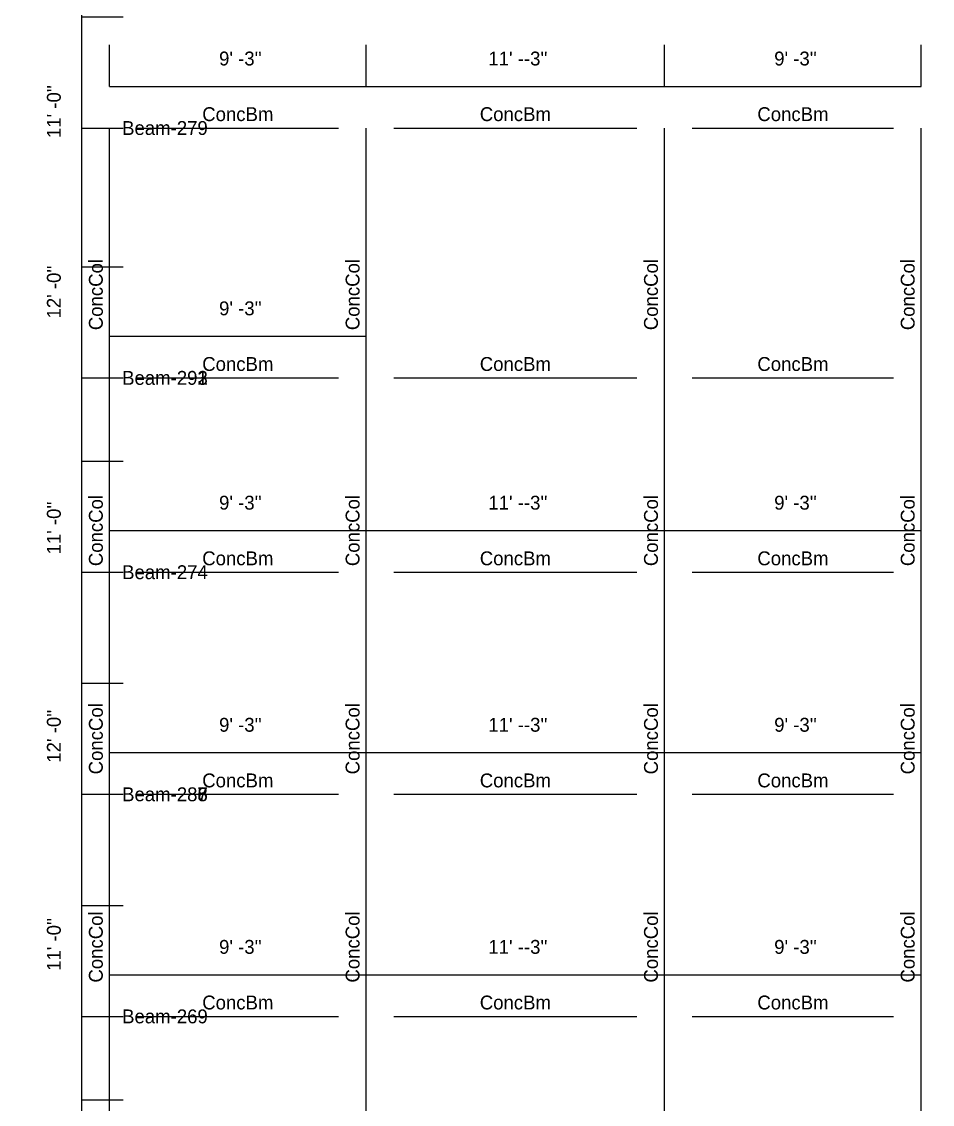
# Model space of a CAD drawing. Extents: x -38 to 2998, y -195 to 11529.
# Drawn here: x -38 to 355.8, y 9946 to 10414 of the extents above; entities that cross this region are included whole.
import ezdxf
from ezdxf.enums import TextEntityAlignment as Align

# ---------------------------------------------------------------- set-up
doc = ezdxf.new("R2010")
doc.units = 0
doc.header["$MEASUREMENT"] = 0
doc.layers.get('0').update_dxf_attribs({"linetype": 'CONTINUOUS'})
for name, color, linetype in [('CENTERLINES', 7, 'CONTINUOUS'), ('DIMENSIONS', 4, 'CONTINUOUS'), ('TEXT', 5, 'CONTINUOUS')]:
    doc.layers.add(name, color=color, linetype=linetype)
doc.dimstyles.get("Standard").update_dxf_attribs({"dimtxt": 0.18, "dimasz": 0.18, "dimexe": 0.18, "dimexo": 0.0625, "dimgap": 0.09, "dimtad": 0, "dimtih": 1, "dimtoh": 1, "dimdec": 4, "dimzin": 0, "dimtxsty": 'STANDARD', "dimcen": 0.09, "dimazin": 3, "dimtfac": 1, "dimtdec": 4, "dimtofl": 0, "dimtmove": 0, "dimatfit": 3, "dimtolj": 1, "dimtzin": 0})

# ---------------------------------------------------------------- blocks, each defined once
blk = doc.blocks.new('*D8005')
at = {"color": 1, "linetype": 'BYBLOCK'}
for points in [[(-8.29, 9980.29), (-7.23, 9979.23), (-16.77, 9988.77), (-15.71, 9987.71)], [(-8.29, 9836.29), (-7.23, 9835.23), (-16.77, 9844.77), (-15.71, 9843.71)]]:
    blk.add_solid(points, dxfattribs=at)
at = {"layer": 'DIMENSIONS', "color": 9, "linetype": 'BYBLOCK'}
for p, q in [((-12, 9984), (6, 9984)), ((-12, 9840), (6, 9840))]:
    blk.add_line(p, q, dxfattribs=at)
at = {"layer": 'DIMENSIONS', "color": 0, "linetype": 'BYBLOCK'}
blk.add_line((-12, 9840), (-12, 9984), dxfattribs=at)
at = {"layer": 'DIMENSIONS', "color": 0, "linetype": 'BYBLOCK', "insert": (-24, 9912), "char_height": 6, "attachment_point": 5, "rotation": 90}
blk.add_mtext("\\A1; 12' -0''", dxfattribs=at)
blk = doc.blocks.new('*D8006')
at = {"color": 1, "linetype": 'BYBLOCK'}
for points in [[(4.77, 10006.77), (3.71, 10005.71), (-3.71, 9998.29), (-4.77, 9997.23)], [(115.77, 10006.77), (114.71, 10005.71), (107.29, 9998.29), (106.23, 9997.23)]]:
    blk.add_solid(points, dxfattribs=at)
at = {"layer": 'DIMENSIONS', "color": 9, "linetype": 'BYBLOCK'}
for p, q in [((0, 10002), (0, 10020)), ((111, 10002), (111, 10020))]:
    blk.add_line(p, q, dxfattribs=at)
at = {"layer": 'DIMENSIONS', "color": 0, "linetype": 'BYBLOCK'}
blk.add_line((0, 10002), (111, 10002), dxfattribs=at)
at = {"layer": 'DIMENSIONS', "color": 0, "linetype": 'BYBLOCK', "insert": (55.5, 10014), "char_height": 6, "attachment_point": 5}
blk.add_mtext("\\A1; 9' -3''", dxfattribs=at)
blk = doc.blocks.new('*D8007')
at = {"color": 1, "linetype": 'BYBLOCK'}
for points in [[(115.77, 10006.77), (114.71, 10005.71), (107.29, 9998.29), (106.23, 9997.23)], [(244.77, 10006.77), (243.71, 10005.71), (236.29, 9998.29), (235.23, 9997.23)]]:
    blk.add_solid(points, dxfattribs=at)
at = {"layer": 'DIMENSIONS', "color": 9, "linetype": 'BYBLOCK'}
for p, q in [((111, 10002), (111, 10020)), ((240, 10002), (240, 10020))]:
    blk.add_line(p, q, dxfattribs=at)
at = {"layer": 'DIMENSIONS', "color": 0, "linetype": 'BYBLOCK'}
blk.add_line((111, 10002), (240, 10002), dxfattribs=at)
at = {"layer": 'DIMENSIONS', "color": 0, "linetype": 'BYBLOCK', "insert": (175.5, 10014), "char_height": 6, "attachment_point": 5}
blk.add_mtext("\\A1; 11' --3''", dxfattribs=at)
blk = doc.blocks.new('*D8008')
at = {"color": 1, "linetype": 'BYBLOCK'}
for points in [[(244.77, 10006.77), (243.71, 10005.71), (236.29, 9998.29), (235.23, 9997.23)], [(355.77, 10006.77), (354.71, 10005.71), (347.29, 9998.29), (346.23, 9997.23)]]:
    blk.add_solid(points, dxfattribs=at)
at = {"layer": 'DIMENSIONS', "color": 9, "linetype": 'BYBLOCK'}
for p, q in [((240, 10002), (240, 10020)), ((351, 10002), (351, 10020))]:
    blk.add_line(p, q, dxfattribs=at)
at = {"layer": 'DIMENSIONS', "color": 0, "linetype": 'BYBLOCK'}
blk.add_line((240, 10002), (351, 10002), dxfattribs=at)
at = {"layer": 'DIMENSIONS', "color": 0, "linetype": 'BYBLOCK', "insert": (295.5, 10014), "char_height": 6, "attachment_point": 5}
blk.add_mtext("\\A1; 9' -3''", dxfattribs=at)
blk = doc.blocks.new('*D8009')
at = {"color": 1, "linetype": 'BYBLOCK'}
for points in [[(-8.29, 10172.29), (-7.23, 10171.23), (-16.77, 10180.77), (-15.71, 10179.71)], [(-8.29, 10028.29), (-7.23, 10027.23), (-16.77, 10036.77), (-15.71, 10035.71)]]:
    blk.add_solid(points, dxfattribs=at)
at = {"layer": 'DIMENSIONS', "color": 9, "linetype": 'BYBLOCK'}
for p, q in [((-12, 10176), (6, 10176)), ((-12, 10032), (6, 10032))]:
    blk.add_line(p, q, dxfattribs=at)
at = {"layer": 'DIMENSIONS', "color": 0, "linetype": 'BYBLOCK'}
blk.add_line((-12, 10032), (-12, 10176), dxfattribs=at)
at = {"layer": 'DIMENSIONS', "color": 0, "linetype": 'BYBLOCK', "insert": (-24, 10104), "char_height": 6, "attachment_point": 5, "rotation": 90}
blk.add_mtext("\\A1; 12' -0''", dxfattribs=at)
blk = doc.blocks.new('*D8010')
at = {"color": 1, "linetype": 'BYBLOCK'}
for points in [[(4.77, 10198.77), (3.71, 10197.71), (-3.71, 10190.29), (-4.77, 10189.23)], [(115.77, 10198.77), (114.71, 10197.71), (107.29, 10190.29), (106.23, 10189.23)]]:
    blk.add_solid(points, dxfattribs=at)
at = {"layer": 'DIMENSIONS', "color": 9, "linetype": 'BYBLOCK'}
for p, q in [((0, 10194), (0, 10212)), ((111, 10194), (111, 10212))]:
    blk.add_line(p, q, dxfattribs=at)
at = {"layer": 'DIMENSIONS', "color": 0, "linetype": 'BYBLOCK'}
blk.add_line((0, 10194), (111, 10194), dxfattribs=at)
at = {"layer": 'DIMENSIONS', "color": 0, "linetype": 'BYBLOCK', "insert": (55.5, 10206), "char_height": 6, "attachment_point": 5}
blk.add_mtext("\\A1; 9' -3''", dxfattribs=at)
blk = doc.blocks.new('*D8011')
at = {"color": 1, "linetype": 'BYBLOCK'}
for points in [[(115.77, 10198.77), (114.71, 10197.71), (107.29, 10190.29), (106.23, 10189.23)], [(244.77, 10198.77), (243.71, 10197.71), (236.29, 10190.29), (235.23, 10189.23)]]:
    blk.add_solid(points, dxfattribs=at)
at = {"layer": 'DIMENSIONS', "color": 9, "linetype": 'BYBLOCK'}
for p, q in [((111, 10194), (111, 10212)), ((240, 10194), (240, 10212))]:
    blk.add_line(p, q, dxfattribs=at)
at = {"layer": 'DIMENSIONS', "color": 0, "linetype": 'BYBLOCK'}
blk.add_line((111, 10194), (240, 10194), dxfattribs=at)
at = {"layer": 'DIMENSIONS', "color": 0, "linetype": 'BYBLOCK', "insert": (175.5, 10206), "char_height": 6, "attachment_point": 5}
blk.add_mtext("\\A1; 11' --3''", dxfattribs=at)
blk = doc.blocks.new('*D8012')
at = {"color": 1, "linetype": 'BYBLOCK'}
for points in [[(244.77, 10198.77), (243.71, 10197.71), (236.29, 10190.29), (235.23, 10189.23)], [(355.77, 10198.77), (354.71, 10197.71), (347.29, 10190.29), (346.23, 10189.23)]]:
    blk.add_solid(points, dxfattribs=at)
at = {"layer": 'DIMENSIONS', "color": 9, "linetype": 'BYBLOCK'}
for p, q in [((240, 10194), (240, 10212)), ((351, 10194), (351, 10212))]:
    blk.add_line(p, q, dxfattribs=at)
at = {"layer": 'DIMENSIONS', "color": 0, "linetype": 'BYBLOCK'}
blk.add_line((240, 10194), (351, 10194), dxfattribs=at)
at = {"layer": 'DIMENSIONS', "color": 0, "linetype": 'BYBLOCK', "insert": (295.5, 10206), "char_height": 6, "attachment_point": 5}
blk.add_mtext("\\A1; 9' -3''", dxfattribs=at)
blk = doc.blocks.new('*D8013')
at = {"color": 1, "linetype": 'BYBLOCK'}
for points in [[(-8.29, 10364.29), (-7.23, 10363.23), (-16.77, 10372.77), (-15.71, 10371.71)], [(-8.29, 10220.29), (-7.23, 10219.23), (-16.77, 10228.77), (-15.71, 10227.71)]]:
    blk.add_solid(points, dxfattribs=at)
at = {"layer": 'DIMENSIONS', "color": 9, "linetype": 'BYBLOCK'}
for p, q in [((-12, 10368), (6, 10368)), ((-12, 10224), (6, 10224))]:
    blk.add_line(p, q, dxfattribs=at)
at = {"layer": 'DIMENSIONS', "color": 0, "linetype": 'BYBLOCK'}
blk.add_line((-12, 10224), (-12, 10368), dxfattribs=at)
at = {"layer": 'DIMENSIONS', "color": 0, "linetype": 'BYBLOCK', "insert": (-24, 10296), "char_height": 6, "attachment_point": 5, "rotation": 90}
blk.add_mtext("\\A1; 12' -0''", dxfattribs=at)
blk = doc.blocks.new('*D8014')
at = {"color": 1, "linetype": 'BYBLOCK'}
for points in [[(4.77, 10390.77), (3.71, 10389.71), (-3.71, 10382.29), (-4.77, 10381.23)], [(115.77, 10390.77), (114.71, 10389.71), (107.29, 10382.29), (106.23, 10381.23)]]:
    blk.add_solid(points, dxfattribs=at)
at = {"layer": 'DIMENSIONS', "color": 9, "linetype": 'BYBLOCK'}
for p, q in [((0, 10386), (0, 10404)), ((111, 10386), (111, 10404))]:
    blk.add_line(p, q, dxfattribs=at)
at = {"layer": 'DIMENSIONS', "color": 0, "linetype": 'BYBLOCK'}
blk.add_line((0, 10386), (111, 10386), dxfattribs=at)
at = {"layer": 'DIMENSIONS', "color": 0, "linetype": 'BYBLOCK', "insert": (55.5, 10398), "char_height": 6, "attachment_point": 5}
blk.add_mtext("\\A1; 9' -3''", dxfattribs=at)
blk = doc.blocks.new('*D8015')
at = {"color": 1, "linetype": 'BYBLOCK'}
for points in [[(115.77, 10390.77), (114.71, 10389.71), (107.29, 10382.29), (106.23, 10381.23)], [(244.77, 10390.77), (243.71, 10389.71), (236.29, 10382.29), (235.23, 10381.23)]]:
    blk.add_solid(points, dxfattribs=at)
at = {"layer": 'DIMENSIONS', "color": 9, "linetype": 'BYBLOCK'}
for p, q in [((111, 10386), (111, 10404)), ((240, 10386), (240, 10404))]:
    blk.add_line(p, q, dxfattribs=at)
at = {"layer": 'DIMENSIONS', "color": 0, "linetype": 'BYBLOCK'}
blk.add_line((111, 10386), (240, 10386), dxfattribs=at)
at = {"layer": 'DIMENSIONS', "color": 0, "linetype": 'BYBLOCK', "insert": (175.5, 10398), "char_height": 6, "attachment_point": 5}
blk.add_mtext("\\A1; 11' --3''", dxfattribs=at)
blk = doc.blocks.new('*D8016')
at = {"color": 1, "linetype": 'BYBLOCK'}
for points in [[(244.77, 10390.77), (243.71, 10389.71), (236.29, 10382.29), (235.23, 10381.23)], [(355.77, 10390.77), (354.71, 10389.71), (347.29, 10382.29), (346.23, 10381.23)]]:
    blk.add_solid(points, dxfattribs=at)
at = {"layer": 'DIMENSIONS', "color": 9, "linetype": 'BYBLOCK'}
for p, q in [((240, 10386), (240, 10404)), ((351, 10386), (351, 10404))]:
    blk.add_line(p, q, dxfattribs=at)
at = {"layer": 'DIMENSIONS', "color": 0, "linetype": 'BYBLOCK'}
blk.add_line((240, 10386), (351, 10386), dxfattribs=at)
at = {"layer": 'DIMENSIONS', "color": 0, "linetype": 'BYBLOCK', "insert": (295.5, 10398), "char_height": 6, "attachment_point": 5}
blk.add_mtext("\\A1; 9' -3''", dxfattribs=at)
blk = doc.blocks.new('*D8017')
at = {"color": 1, "linetype": 'BYBLOCK'}
for points in [[(-8.29, 10556.29), (-7.23, 10555.23), (-16.77, 10564.77), (-15.71, 10563.71)], [(-8.29, 10412.29), (-7.23, 10411.23), (-16.77, 10420.77), (-15.71, 10419.71)]]:
    blk.add_solid(points, dxfattribs=at)
at = {"layer": 'DIMENSIONS', "color": 9, "linetype": 'BYBLOCK'}
for p, q in [((-12, 10560), (6, 10560)), ((-12, 10416), (6, 10416))]:
    blk.add_line(p, q, dxfattribs=at)
at = {"layer": 'DIMENSIONS', "color": 0, "linetype": 'BYBLOCK'}
blk.add_line((-12, 10416), (-12, 10560), dxfattribs=at)
at = {"layer": 'DIMENSIONS', "color": 0, "linetype": 'BYBLOCK', "insert": (-24, 10488), "char_height": 6, "attachment_point": 5, "rotation": 90}
blk.add_mtext("\\A1; 12' -0''", dxfattribs=at)
blk = doc.blocks.new('*D8491')
at = {"color": 1, "linetype": 'BYBLOCK'}
for points in [[(-8.29, 10076.29), (-7.23, 10075.23), (-16.77, 10084.77), (-15.71, 10083.71)], [(-8.29, 9944.29), (-7.23, 9943.23), (-16.77, 9952.77), (-15.71, 9951.71)]]:
    blk.add_solid(points, dxfattribs=at)
at = {"layer": 'DIMENSIONS', "color": 9, "linetype": 'BYBLOCK'}
for p, q in [((-12, 10080), (6, 10080)), ((-12, 9948), (6, 9948))]:
    blk.add_line(p, q, dxfattribs=at)
at = {"layer": 'DIMENSIONS', "color": 0, "linetype": 'BYBLOCK'}
blk.add_line((-12, 9948), (-12, 10080), dxfattribs=at)
at = {"layer": 'DIMENSIONS', "color": 0, "linetype": 'BYBLOCK', "insert": (-24, 10014), "char_height": 6, "attachment_point": 5, "rotation": 90}
blk.add_mtext("\\A1; 11' -0''", dxfattribs=at)
blk = doc.blocks.new('*D8492')
at = {"color": 1, "linetype": 'BYBLOCK'}
for points in [[(4.77, 10102.77), (3.71, 10101.71), (-3.71, 10094.29), (-4.77, 10093.23)], [(115.77, 10102.77), (114.71, 10101.71), (107.29, 10094.29), (106.23, 10093.23)]]:
    blk.add_solid(points, dxfattribs=at)
at = {"layer": 'DIMENSIONS', "color": 9, "linetype": 'BYBLOCK'}
for p, q in [((0, 10098), (0, 10116)), ((111, 10098), (111, 10116))]:
    blk.add_line(p, q, dxfattribs=at)
at = {"layer": 'DIMENSIONS', "color": 0, "linetype": 'BYBLOCK'}
blk.add_line((0, 10098), (111, 10098), dxfattribs=at)
at = {"layer": 'DIMENSIONS', "color": 0, "linetype": 'BYBLOCK', "insert": (55.5, 10110), "char_height": 6, "attachment_point": 5}
blk.add_mtext("\\A1; 9' -3''", dxfattribs=at)
blk = doc.blocks.new('*D8493')
at = {"color": 1, "linetype": 'BYBLOCK'}
for points in [[(115.77, 10102.77), (114.71, 10101.71), (107.29, 10094.29), (106.23, 10093.23)], [(244.77, 10102.77), (243.71, 10101.71), (236.29, 10094.29), (235.23, 10093.23)]]:
    blk.add_solid(points, dxfattribs=at)
at = {"layer": 'DIMENSIONS', "color": 9, "linetype": 'BYBLOCK'}
for p, q in [((111, 10098), (111, 10116)), ((240, 10098), (240, 10116))]:
    blk.add_line(p, q, dxfattribs=at)
at = {"layer": 'DIMENSIONS', "color": 0, "linetype": 'BYBLOCK'}
blk.add_line((111, 10098), (240, 10098), dxfattribs=at)
at = {"layer": 'DIMENSIONS', "color": 0, "linetype": 'BYBLOCK', "insert": (175.5, 10110), "char_height": 6, "attachment_point": 5}
blk.add_mtext("\\A1; 11' --3''", dxfattribs=at)
blk = doc.blocks.new('*D8494')
at = {"color": 1, "linetype": 'BYBLOCK'}
for points in [[(244.77, 10102.77), (243.71, 10101.71), (236.29, 10094.29), (235.23, 10093.23)], [(355.77, 10102.77), (354.71, 10101.71), (347.29, 10094.29), (346.23, 10093.23)]]:
    blk.add_solid(points, dxfattribs=at)
at = {"layer": 'DIMENSIONS', "color": 9, "linetype": 'BYBLOCK'}
for p, q in [((240, 10098), (240, 10116)), ((351, 10098), (351, 10116))]:
    blk.add_line(p, q, dxfattribs=at)
at = {"layer": 'DIMENSIONS', "color": 0, "linetype": 'BYBLOCK'}
blk.add_line((240, 10098), (351, 10098), dxfattribs=at)
at = {"layer": 'DIMENSIONS', "color": 0, "linetype": 'BYBLOCK', "insert": (295.5, 10110), "char_height": 6, "attachment_point": 5}
blk.add_mtext("\\A1; 9' -3''", dxfattribs=at)
blk = doc.blocks.new('*D8495')
at = {"color": 1, "linetype": 'BYBLOCK'}
for points in [[(-8.29, 10256.29), (-7.23, 10255.23), (-16.77, 10264.77), (-15.71, 10263.71)], [(-8.29, 10124.29), (-7.23, 10123.23), (-16.77, 10132.77), (-15.71, 10131.71)]]:
    blk.add_solid(points, dxfattribs=at)
at = {"layer": 'DIMENSIONS', "color": 9, "linetype": 'BYBLOCK'}
for p, q in [((-12, 10260), (6, 10260)), ((-12, 10128), (6, 10128))]:
    blk.add_line(p, q, dxfattribs=at)
at = {"layer": 'DIMENSIONS', "color": 0, "linetype": 'BYBLOCK'}
blk.add_line((-12, 10128), (-12, 10260), dxfattribs=at)
at = {"layer": 'DIMENSIONS', "color": 0, "linetype": 'BYBLOCK', "insert": (-24, 10194), "char_height": 6, "attachment_point": 5, "rotation": 90}
blk.add_mtext("\\A1; 11' -0''", dxfattribs=at)
blk = doc.blocks.new('*D8496')
at = {"color": 1, "linetype": 'BYBLOCK'}
for points in [[(4.77, 10282.77), (3.71, 10281.71), (-3.71, 10274.29), (-4.77, 10273.23)], [(115.77, 10282.77), (114.71, 10281.71), (107.29, 10274.29), (106.23, 10273.23)]]:
    blk.add_solid(points, dxfattribs=at)
at = {"layer": 'DIMENSIONS', "color": 9, "linetype": 'BYBLOCK'}
for p, q in [((0, 10278), (0, 10296)), ((111, 10278), (111, 10296))]:
    blk.add_line(p, q, dxfattribs=at)
at = {"layer": 'DIMENSIONS', "color": 0, "linetype": 'BYBLOCK'}
blk.add_line((0, 10278), (111, 10278), dxfattribs=at)
at = {"layer": 'DIMENSIONS', "color": 0, "linetype": 'BYBLOCK', "insert": (55.5, 10290), "char_height": 6, "attachment_point": 5}
blk.add_mtext("\\A1; 9' -3''", dxfattribs=at)
blk = doc.blocks.new('*D8497')
at = {"color": 1, "linetype": 'BYBLOCK'}
for points in [[(-8.29, 10436.29), (-7.23, 10435.23), (-16.77, 10444.77), (-15.71, 10443.71)], [(-8.29, 10304.29), (-7.23, 10303.23), (-16.77, 10312.77), (-15.71, 10311.71)]]:
    blk.add_solid(points, dxfattribs=at)
at = {"layer": 'DIMENSIONS', "color": 9, "linetype": 'BYBLOCK'}
for p, q in [((-12, 10440), (6, 10440)), ((-12, 10308), (6, 10308))]:
    blk.add_line(p, q, dxfattribs=at)
at = {"layer": 'DIMENSIONS', "color": 0, "linetype": 'BYBLOCK'}
blk.add_line((-12, 10308), (-12, 10440), dxfattribs=at)
at = {"layer": 'DIMENSIONS', "color": 0, "linetype": 'BYBLOCK', "insert": (-24, 10374), "char_height": 6, "attachment_point": 5, "rotation": 90}
blk.add_mtext("\\A1; 11' -0''", dxfattribs=at)
blk = doc.blocks.new('*D8961')
at = {"color": 1, "linetype": 'BYBLOCK'}
for points in [[(-8.29, 10076.29), (-7.23, 10075.23), (-16.77, 10084.77), (-15.71, 10083.71)], [(-8.29, 9944.29), (-7.23, 9943.23), (-16.77, 9952.77), (-15.71, 9951.71)]]:
    blk.add_solid(points, dxfattribs=at)
at = {"layer": 'DIMENSIONS', "color": 9, "linetype": 'BYBLOCK'}
for p, q in [((-12, 10080), (6, 10080)), ((-12, 9948), (6, 9948))]:
    blk.add_line(p, q, dxfattribs=at)
at = {"layer": 'DIMENSIONS', "color": 0, "linetype": 'BYBLOCK'}
blk.add_line((-12, 9948), (-12, 10080), dxfattribs=at)
at = {"layer": 'DIMENSIONS', "color": 0, "linetype": 'BYBLOCK', "insert": (-24, 10014), "char_height": 6, "attachment_point": 5, "rotation": 90}
blk.add_mtext("\\A1; 11' -0''", dxfattribs=at)
blk = doc.blocks.new('*D8962')
at = {"color": 1, "linetype": 'BYBLOCK'}
for points in [[(4.77, 10102.77), (3.71, 10101.71), (-3.71, 10094.29), (-4.77, 10093.23)], [(115.77, 10102.77), (114.71, 10101.71), (107.29, 10094.29), (106.23, 10093.23)]]:
    blk.add_solid(points, dxfattribs=at)
at = {"layer": 'DIMENSIONS', "color": 9, "linetype": 'BYBLOCK'}
for p, q in [((0, 10098), (0, 10116)), ((111, 10098), (111, 10116))]:
    blk.add_line(p, q, dxfattribs=at)
at = {"layer": 'DIMENSIONS', "color": 0, "linetype": 'BYBLOCK'}
blk.add_line((0, 10098), (111, 10098), dxfattribs=at)
at = {"layer": 'DIMENSIONS', "color": 0, "linetype": 'BYBLOCK', "insert": (55.5, 10110), "char_height": 6, "attachment_point": 5}
blk.add_mtext("\\A1; 9' -3''", dxfattribs=at)
blk = doc.blocks.new('*D8963')
at = {"color": 1, "linetype": 'BYBLOCK'}
for points in [[(115.77, 10102.77), (114.71, 10101.71), (107.29, 10094.29), (106.23, 10093.23)], [(244.77, 10102.77), (243.71, 10101.71), (236.29, 10094.29), (235.23, 10093.23)]]:
    blk.add_solid(points, dxfattribs=at)
at = {"layer": 'DIMENSIONS', "color": 9, "linetype": 'BYBLOCK'}
for p, q in [((111, 10098), (111, 10116)), ((240, 10098), (240, 10116))]:
    blk.add_line(p, q, dxfattribs=at)
at = {"layer": 'DIMENSIONS', "color": 0, "linetype": 'BYBLOCK'}
blk.add_line((111, 10098), (240, 10098), dxfattribs=at)
at = {"layer": 'DIMENSIONS', "color": 0, "linetype": 'BYBLOCK', "insert": (175.5, 10110), "char_height": 6, "attachment_point": 5}
blk.add_mtext("\\A1; 11' --3''", dxfattribs=at)
blk = doc.blocks.new('*D8964')
at = {"color": 1, "linetype": 'BYBLOCK'}
for points in [[(244.77, 10102.77), (243.71, 10101.71), (236.29, 10094.29), (235.23, 10093.23)], [(355.77, 10102.77), (354.71, 10101.71), (347.29, 10094.29), (346.23, 10093.23)]]:
    blk.add_solid(points, dxfattribs=at)
at = {"layer": 'DIMENSIONS', "color": 9, "linetype": 'BYBLOCK'}
for p, q in [((240, 10098), (240, 10116)), ((351, 10098), (351, 10116))]:
    blk.add_line(p, q, dxfattribs=at)
at = {"layer": 'DIMENSIONS', "color": 0, "linetype": 'BYBLOCK'}
blk.add_line((240, 10098), (351, 10098), dxfattribs=at)
at = {"layer": 'DIMENSIONS', "color": 0, "linetype": 'BYBLOCK', "insert": (295.5, 10110), "char_height": 6, "attachment_point": 5}
blk.add_mtext("\\A1; 9' -3''", dxfattribs=at)
blk = doc.blocks.new('*D8965')
at = {"color": 1, "linetype": 'BYBLOCK'}
for points in [[(-8.29, 10256.29), (-7.23, 10255.23), (-16.77, 10264.77), (-15.71, 10263.71)], [(-8.29, 10124.29), (-7.23, 10123.23), (-16.77, 10132.77), (-15.71, 10131.71)]]:
    blk.add_solid(points, dxfattribs=at)
at = {"layer": 'DIMENSIONS', "color": 9, "linetype": 'BYBLOCK'}
for p, q in [((-12, 10260), (6, 10260)), ((-12, 10128), (6, 10128))]:
    blk.add_line(p, q, dxfattribs=at)
at = {"layer": 'DIMENSIONS', "color": 0, "linetype": 'BYBLOCK'}
blk.add_line((-12, 10128), (-12, 10260), dxfattribs=at)
at = {"layer": 'DIMENSIONS', "color": 0, "linetype": 'BYBLOCK', "insert": (-24, 10194), "char_height": 6, "attachment_point": 5, "rotation": 90}
blk.add_mtext("\\A1; 11' -0''", dxfattribs=at)
blk = doc.blocks.new('*D8966')
at = {"color": 1, "linetype": 'BYBLOCK'}
for points in [[(4.77, 10282.77), (3.71, 10281.71), (-3.71, 10274.29), (-4.77, 10273.23)], [(115.77, 10282.77), (114.71, 10281.71), (107.29, 10274.29), (106.23, 10273.23)]]:
    blk.add_solid(points, dxfattribs=at)
at = {"layer": 'DIMENSIONS', "color": 9, "linetype": 'BYBLOCK'}
for p, q in [((0, 10278), (0, 10296)), ((111, 10278), (111, 10296))]:
    blk.add_line(p, q, dxfattribs=at)
at = {"layer": 'DIMENSIONS', "color": 0, "linetype": 'BYBLOCK'}
blk.add_line((0, 10278), (111, 10278), dxfattribs=at)
at = {"layer": 'DIMENSIONS', "color": 0, "linetype": 'BYBLOCK', "insert": (55.5, 10290), "char_height": 6, "attachment_point": 5}
blk.add_mtext("\\A1; 9' -3''", dxfattribs=at)
blk = doc.blocks.new('*D8967')
at = {"color": 1, "linetype": 'BYBLOCK'}
for points in [[(-8.29, 10436.29), (-7.23, 10435.23), (-16.77, 10444.77), (-15.71, 10443.71)], [(-8.29, 10304.29), (-7.23, 10303.23), (-16.77, 10312.77), (-15.71, 10311.71)]]:
    blk.add_solid(points, dxfattribs=at)
at = {"layer": 'DIMENSIONS', "color": 9, "linetype": 'BYBLOCK'}
for p, q in [((-12, 10440), (6, 10440)), ((-12, 10308), (6, 10308))]:
    blk.add_line(p, q, dxfattribs=at)
at = {"layer": 'DIMENSIONS', "color": 0, "linetype": 'BYBLOCK'}
blk.add_line((-12, 10308), (-12, 10440), dxfattribs=at)
at = {"layer": 'DIMENSIONS', "color": 0, "linetype": 'BYBLOCK', "insert": (-24, 10374), "char_height": 6, "attachment_point": 5, "rotation": 90}
blk.add_mtext("\\A1; 11' -0''", dxfattribs=at)
blk = doc.blocks.new('*D9431')
at = {"color": 1, "linetype": 'BYBLOCK'}
for points in [[(-8.29, 10076.29), (-7.23, 10075.23), (-16.77, 10084.77), (-15.71, 10083.71)], [(-8.29, 9944.29), (-7.23, 9943.23), (-16.77, 9952.77), (-15.71, 9951.71)]]:
    blk.add_solid(points, dxfattribs=at)
at = {"layer": 'DIMENSIONS', "color": 9, "linetype": 'BYBLOCK'}
for p, q in [((-12, 10080), (6, 10080)), ((-12, 9948), (6, 9948))]:
    blk.add_line(p, q, dxfattribs=at)
at = {"layer": 'DIMENSIONS', "color": 0, "linetype": 'BYBLOCK'}
blk.add_line((-12, 9948), (-12, 10080), dxfattribs=at)
at = {"layer": 'DIMENSIONS', "color": 0, "linetype": 'BYBLOCK', "insert": (-24, 10014), "char_height": 6, "attachment_point": 5, "rotation": 90}
blk.add_mtext("\\A1; 11' -0''", dxfattribs=at)
blk = doc.blocks.new('*D9432')
at = {"color": 1, "linetype": 'BYBLOCK'}
for points in [[(4.77, 10102.77), (3.71, 10101.71), (-3.71, 10094.29), (-4.77, 10093.23)], [(115.77, 10102.77), (114.71, 10101.71), (107.29, 10094.29), (106.23, 10093.23)]]:
    blk.add_solid(points, dxfattribs=at)
at = {"layer": 'DIMENSIONS', "color": 9, "linetype": 'BYBLOCK'}
for p, q in [((0, 10098), (0, 10116)), ((111, 10098), (111, 10116))]:
    blk.add_line(p, q, dxfattribs=at)
at = {"layer": 'DIMENSIONS', "color": 0, "linetype": 'BYBLOCK'}
blk.add_line((0, 10098), (111, 10098), dxfattribs=at)
at = {"layer": 'DIMENSIONS', "color": 0, "linetype": 'BYBLOCK', "insert": (55.5, 10110), "char_height": 6, "attachment_point": 5}
blk.add_mtext("\\A1; 9' -3''", dxfattribs=at)
blk = doc.blocks.new('*D9433')
at = {"color": 1, "linetype": 'BYBLOCK'}
for points in [[(115.77, 10102.77), (114.71, 10101.71), (107.29, 10094.29), (106.23, 10093.23)], [(244.77, 10102.77), (243.71, 10101.71), (236.29, 10094.29), (235.23, 10093.23)]]:
    blk.add_solid(points, dxfattribs=at)
at = {"layer": 'DIMENSIONS', "color": 9, "linetype": 'BYBLOCK'}
for p, q in [((111, 10098), (111, 10116)), ((240, 10098), (240, 10116))]:
    blk.add_line(p, q, dxfattribs=at)
at = {"layer": 'DIMENSIONS', "color": 0, "linetype": 'BYBLOCK'}
blk.add_line((111, 10098), (240, 10098), dxfattribs=at)
at = {"layer": 'DIMENSIONS', "color": 0, "linetype": 'BYBLOCK', "insert": (175.5, 10110), "char_height": 6, "attachment_point": 5}
blk.add_mtext("\\A1; 11' --3''", dxfattribs=at)
blk = doc.blocks.new('*D9434')
at = {"color": 1, "linetype": 'BYBLOCK'}
for points in [[(244.77, 10102.77), (243.71, 10101.71), (236.29, 10094.29), (235.23, 10093.23)], [(355.77, 10102.77), (354.71, 10101.71), (347.29, 10094.29), (346.23, 10093.23)]]:
    blk.add_solid(points, dxfattribs=at)
at = {"layer": 'DIMENSIONS', "color": 9, "linetype": 'BYBLOCK'}
for p, q in [((240, 10098), (240, 10116)), ((351, 10098), (351, 10116))]:
    blk.add_line(p, q, dxfattribs=at)
at = {"layer": 'DIMENSIONS', "color": 0, "linetype": 'BYBLOCK'}
blk.add_line((240, 10098), (351, 10098), dxfattribs=at)
at = {"layer": 'DIMENSIONS', "color": 0, "linetype": 'BYBLOCK', "insert": (295.5, 10110), "char_height": 6, "attachment_point": 5}
blk.add_mtext("\\A1; 9' -3''", dxfattribs=at)
blk = doc.blocks.new('*D9435')
at = {"color": 1, "linetype": 'BYBLOCK'}
for points in [[(-8.29, 10256.29), (-7.23, 10255.23), (-16.77, 10264.77), (-15.71, 10263.71)], [(-8.29, 10124.29), (-7.23, 10123.23), (-16.77, 10132.77), (-15.71, 10131.71)]]:
    blk.add_solid(points, dxfattribs=at)
at = {"layer": 'DIMENSIONS', "color": 9, "linetype": 'BYBLOCK'}
for p, q in [((-12, 10260), (6, 10260)), ((-12, 10128), (6, 10128))]:
    blk.add_line(p, q, dxfattribs=at)
at = {"layer": 'DIMENSIONS', "color": 0, "linetype": 'BYBLOCK'}
blk.add_line((-12, 10128), (-12, 10260), dxfattribs=at)
at = {"layer": 'DIMENSIONS', "color": 0, "linetype": 'BYBLOCK', "insert": (-24, 10194), "char_height": 6, "attachment_point": 5, "rotation": 90}
blk.add_mtext("\\A1; 11' -0''", dxfattribs=at)
blk = doc.blocks.new('*D9436')
at = {"color": 1, "linetype": 'BYBLOCK'}
for points in [[(4.77, 10282.77), (3.71, 10281.71), (-3.71, 10274.29), (-4.77, 10273.23)], [(115.77, 10282.77), (114.71, 10281.71), (107.29, 10274.29), (106.23, 10273.23)]]:
    blk.add_solid(points, dxfattribs=at)
at = {"layer": 'DIMENSIONS', "color": 9, "linetype": 'BYBLOCK'}
for p, q in [((0, 10278), (0, 10296)), ((111, 10278), (111, 10296))]:
    blk.add_line(p, q, dxfattribs=at)
at = {"layer": 'DIMENSIONS', "color": 0, "linetype": 'BYBLOCK'}
blk.add_line((0, 10278), (111, 10278), dxfattribs=at)
at = {"layer": 'DIMENSIONS', "color": 0, "linetype": 'BYBLOCK', "insert": (55.5, 10290), "char_height": 6, "attachment_point": 5}
blk.add_mtext("\\A1; 9' -3''", dxfattribs=at)
blk = doc.blocks.new('*D9437')
at = {"color": 1, "linetype": 'BYBLOCK'}
for points in [[(-8.29, 10436.29), (-7.23, 10435.23), (-16.77, 10444.77), (-15.71, 10443.71)], [(-8.29, 10304.29), (-7.23, 10303.23), (-16.77, 10312.77), (-15.71, 10311.71)]]:
    blk.add_solid(points, dxfattribs=at)
at = {"layer": 'DIMENSIONS', "color": 9, "linetype": 'BYBLOCK'}
for p, q in [((-12, 10440), (6, 10440)), ((-12, 10308), (6, 10308))]:
    blk.add_line(p, q, dxfattribs=at)
at = {"layer": 'DIMENSIONS', "color": 0, "linetype": 'BYBLOCK'}
blk.add_line((-12, 10308), (-12, 10440), dxfattribs=at)
at = {"layer": 'DIMENSIONS', "color": 0, "linetype": 'BYBLOCK', "insert": (-24, 10374), "char_height": 6, "attachment_point": 5, "rotation": 90}
blk.add_mtext("\\A1; 11' -0''", dxfattribs=at)

msp = doc.modelspace()

# ---------------------------------------------------------------- linework, layer by layer
at = {"layer": 'CENTERLINES', "color": 0, "linetype": 'CONTINUOUS'}
for p, q in [((0, 10224), (0, 10368)), ((12, 10368), (99, 10368)), ((111, 10224), (111, 10368)), ((123, 10368), (228, 10368)), ((240, 10224), (240, 10368)), ((252, 10368), (339, 10368)), ((351, 10224), (351, 10368)), ((0, 10128), (0, 10260)), ((0, 10128), (0, 10260)), ((0, 10128), (0, 10260)), ((12, 10260), (99, 10260)), ((12, 10260), (99, 10260)), ((12, 10260), (99, 10260)), ((111, 10128), (111, 10260)), ((111, 10128), (111, 10260)), ((111, 10128), (111, 10260)), ((123, 10260), (228, 10260)), ((123, 10260), (228, 10260)), ((123, 10260), (228, 10260)), ((240, 10128), (240, 10260)), ((240, 10128), (240, 10260)), ((240, 10128), (240, 10260)), ((252, 10260), (339, 10260)), ((252, 10260), (339, 10260)), ((252, 10260), (339, 10260)), ((351, 10128), (351, 10260)), ((351, 10128), (351, 10260)), ((351, 10128), (351, 10260)), ((0, 10032), (0, 10176)), ((12, 10176), (99, 10176)), ((111, 10032), (111, 10176)), ((123, 10176), (228, 10176)), ((240, 10032), (240, 10176)), ((252, 10176), (339, 10176)), ((351, 10032), (351, 10176)), ((0, 9948), (0, 10080)), ((0, 9948), (0, 10080)), ((0, 9948), (0, 10080)), ((12, 10080), (99, 10080)), ((12, 10080), (99, 10080)), ((12, 10080), (99, 10080)), ((111, 9948), (111, 10080)), ((111, 9948), (111, 10080)), ((111, 9948), (111, 10080)), ((123, 10080), (228, 10080)), ((123, 10080), (228, 10080)), ((123, 10080), (228, 10080)), ((240, 9948), (240, 10080)), ((240, 9948), (240, 10080)), ((240, 9948), (240, 10080)), ((252, 10080), (339, 10080)), ((252, 10080), (339, 10080)), ((252, 10080), (339, 10080)), ((351, 9948), (351, 10080)), ((351, 9948), (351, 10080)), ((351, 9948), (351, 10080)), ((0, 9840), (0, 9984)), ((12, 9984), (99, 9984)), ((111, 9840), (111, 9984)), ((123, 9984), (228, 9984)), ((240, 9840), (240, 9984)), ((252, 9984), (339, 9984)), ((351, 9840), (351, 9984))]:
    msp.add_line(p, q, dxfattribs=at)

# ---------------------------------------------------------------- texts
at = {"layer": 'TEXT', "color": 0}
for s, p in [('ConcBm', (55.5, 10374)), ('ConcBm', (175.5, 10374)), ('ConcBm', (295.5, 10374)), ('Beam-279', (24, 10368)), ('ConcBm', (55.5, 10266)), ('ConcBm', (55.5, 10266)), ('ConcBm', (55.5, 10266)), ('ConcBm', (175.5, 10266)), ('ConcBm', (175.5, 10266)), ('ConcBm', (175.5, 10266)), ('ConcBm', (295.5, 10266)), ('ConcBm', (295.5, 10266)), ('ConcBm', (295.5, 10266)), ('Beam-293', (24, 10260)), ('Beam-292', (24, 10260)), ('Beam-291', (24, 10260)), ('ConcBm', (55.5, 10182)), ('ConcBm', (175.5, 10182)), ('ConcBm', (295.5, 10182)), ('Beam-274', (24, 10176)), ('ConcBm', (55.5, 10086)), ('ConcBm', (55.5, 10086)), ('ConcBm', (55.5, 10086)), ('ConcBm', (175.5, 10086)), ('ConcBm', (175.5, 10086)), ('ConcBm', (175.5, 10086)), ('ConcBm', (295.5, 10086)), ('ConcBm', (295.5, 10086)), ('ConcBm', (295.5, 10086)), ('Beam-288', (24, 10080)), ('Beam-287', (24, 10080)), ('Beam-286', (24, 10080)), ('ConcBm', (55.5, 9990)), ('ConcBm', (175.5, 9990)), ('ConcBm', (295.5, 9990)), ('Beam-269', (24, 9984))]:
    msp.add_text(s, height=6, dxfattribs=at).set_placement(p, align=Align.MIDDLE)
for p in [(-6, 10296), (105, 10296), (234, 10296), (345, 10296), (-6, 10194), (-6, 10194), (-6, 10194), (105, 10194), (105, 10194), (105, 10194), (234, 10194), (234, 10194), (234, 10194), (345, 10194), (345, 10194), (345, 10194), (-6, 10104), (105, 10104), (234, 10104), (345, 10104), (-6, 10014), (-6, 10014), (-6, 10014), (105, 10014), (105, 10014), (105, 10014), (234, 10014), (234, 10014), (234, 10014), (345, 10014), (345, 10014), (345, 10014)]:
    msp.add_text('ConcCol', height=6, rotation=90, dxfattribs=at).set_placement(p, align=Align.MIDDLE)

# ---------------------------------------------------------------- dimensions: what is measured, and where the dimension line sits
at = {"layer": 'DIMENSIONS'}
for base, p1, p2, picture, middle in [((-12, 10560), (-24, 10416), (-24, 10560), '*D8017', (-24, 10488)), ((-12, 10440), (-24, 10308), (-24, 10440), '*D8497', (-24, 10374)), ((-12, 10440), (-24, 10308), (-24, 10440), '*D8967', (-24, 10374)), ((-12, 10440), (-24, 10308), (-24, 10440), '*D9437', (-24, 10374)), ((111, 10386), (0, 10374), (111, 10374), '*D8014', (55.5, 10374)), ((240, 10386), (111, 10374), (240, 10374), '*D8015', (175.5, 10374)), ((351, 10386), (240, 10374), (351, 10374), '*D8016', (295.5, 10374)), ((-12, 10368), (-24, 10224), (-24, 10368), '*D8013', (-24, 10296)), ((111, 10278), (0, 10266), (111, 10266), '*D8496', (55.5, 10266)), ((111, 10278), (0, 10266), (111, 10266), '*D8966', (55.5, 10266)), ((111, 10278), (0, 10266), (111, 10266), '*D9436', (55.5, 10266)), ((-12, 10260), (-24, 10128), (-24, 10260), '*D8495', (-24, 10194)), ((-12, 10260), (-24, 10128), (-24, 10260), '*D8965', (-24, 10194)), ((-12, 10260), (-24, 10128), (-24, 10260), '*D9435', (-24, 10194)), ((111, 10194), (0, 10182), (111, 10182), '*D8010', (55.5, 10182)), ((240, 10194), (111, 10182), (240, 10182), '*D8011', (175.5, 10182)), ((351, 10194), (240, 10182), (351, 10182), '*D8012', (295.5, 10182)), ((-12, 10176), (-24, 10032), (-24, 10176), '*D8009', (-24, 10104)), ((111, 10098), (0, 10086), (111, 10086), '*D8492', (55.5, 10086)), ((111, 10098), (0, 10086), (111, 10086), '*D8962', (55.5, 10086)), ((111, 10098), (0, 10086), (111, 10086), '*D9432', (55.5, 10086)), ((240, 10098), (111, 10086), (240, 10086), '*D8493', (175.5, 10086)), ((240, 10098), (111, 10086), (240, 10086), '*D8963', (175.5, 10086)), ((240, 10098), (111, 10086), (240, 10086), '*D9433', (175.5, 10086)), ((351, 10098), (240, 10086), (351, 10086), '*D8494', (295.5, 10086)), ((351, 10098), (240, 10086), (351, 10086), '*D8964', (295.5, 10086)), ((351, 10098), (240, 10086), (351, 10086), '*D9434', (295.5, 10086)), ((-12, 10080), (-24, 9948), (-24, 10080), '*D8491', (-24, 10014)), ((-12, 10080), (-24, 9948), (-24, 10080), '*D8961', (-24, 10014)), ((-12, 10080), (-24, 9948), (-24, 10080), '*D9431', (-24, 10014)), ((111, 10002), (0, 9990), (111, 9990), '*D8006', (55.5, 9990)), ((240, 10002), (111, 9990), (240, 9990), '*D8007', (175.5, 9990)), ((351, 10002), (240, 9990), (351, 9990), '*D8008', (295.5, 9990)), ((-12, 9984), (-24, 9840), (-24, 9984), '*D8005', (-24, 9912))]:
    dim = msp.add_linear_dim(base=base, p1=p1, p2=p2, dimstyle='STANDARD', dxfattribs=at)
    dim.commit()
    dim.dimension.update_dxf_attribs({"geometry": picture, "text_midpoint": middle})

doc.saveas('drawing.dxf')
